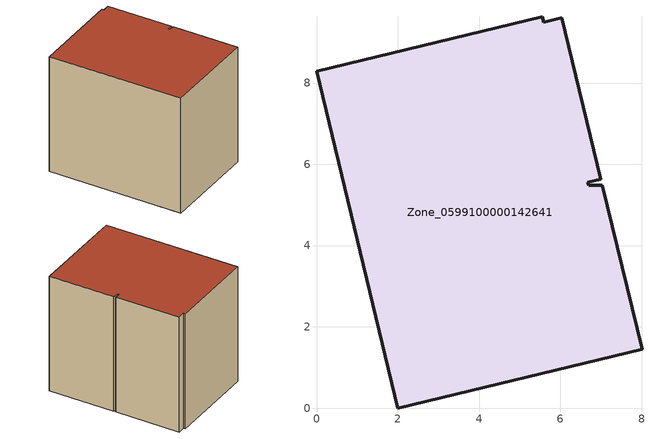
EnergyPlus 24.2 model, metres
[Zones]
Zone_0599100000142641
 floor ground (C_G): 6.04,9.61 7,5.64 6.67,5.56 6.7,5.48 7.03,5.49 8.01,1.45 2,0 0,8.28 5.55,9.63 5.59,9.49 z0
 wall outside (C_F): 2,0 8.01,1.45 7.03,5.49 6.7,5.48 6.67,5.56 7,5.64 6.04,9.61 5.59,9.49 5.55,9.63 0,8.28 2,0 z0:7.57
 roof outside (C_R): 7,5.64 6.04,9.61 5.59,9.49 5.55,9.63 0,8.28 2,0 8.01,1.45 7.03,5.49 6.7,5.48 6.67,5.56 z7.57
[BUILDING]
Pand.0599100000142641: North Axis=0; Terrain=City; Loads Convergence Tolerance Value=0.04; Temperature Convergence Tolerance Value=0.4; Solar Distribution=FullExterior; Maximum Number of Warmup Days=25; Minimum Number of Warmup Days=1
[Site:Location]
Rotterdam.The.Hague.AP_ZH_NLD Design_Conditions: Latitude=51.96; Longitude=4.45; Time Zone=1; Elevation=-4.5
[SITE:GROUNDTEMPERATURE:BUILDINGSURFACE]
18, 18, 18, 18, 18, 18, 18, 18, 18, 18, 18, 18
[MATERIAL] Thermal Absorptance=0.9; Solar Absorptance=0.7; Visible Absorptance=0.7
Name | Roughness | Thickness | Conductivity | Density | Specific Heat
G.TC.1965-1974 | MediumSmooth | 0.15 | 0.882353 | 540 | 1210
F.TC.1965-1974 | Rough | 0.3 | 0.697674 | 1920 | 840
R.TC.1965-1974 | MediumRough | 0.2 | 0.232558 | 1500 | 1000
[CONSTRUCTION]
C_G: G.TC.1965-1974
C_F: F.TC.1965-1974
C_R: R.TC.1965-1974
[ZONE]
Zone_0599100000142641: Type=1; Multiplier=1; Ceiling Height=Autocalculate; Volume=Autocalculate; Floor Area=autocalculate; Part of Total Floor Area=Yes
[ZONEINFILTRATION:DESIGNFLOWRATE]
Infil_Zone_0599100000142641: Zone or ZoneList or Space or SpaceList=Zone_0599100000142641; Schedule=AlwaysOn; Design Flow Rate Calculation Method=Flow/Area; Flow Rate per Floor Area=0.003; Constant Term Coefficient=1; Temperature Term Coefficient=0; Velocity Term Coefficient=0; Velocity Squared Term Coefficient=0
[HVACTEMPLATE:ZONE:IDEALLOADSAIRSYSTEM]
Zone_0599100000142641: Maximum Heating Supply Air Temperature=50; Minimum Cooling Supply Air Temperature=13; Maximum Heating Supply Air Humidity Ratio=0.0156; Minimum Cooling Supply Air Humidity Ratio=0.0077; Heating Limit=NoLimit; Cooling Limit=NoLimit; Dehumidification Control Type=ConstantSensibleHeatRatio; Cooling Sensible Heat Ratio=0.7; Dehumidification Setpoint=60; Humidification Control Type=None; Humidification Setpoint=30; Outdoor Air Method=None; Outdoor Air Flow Rate per Person=0.00944; Outdoor Air Flow Rate per Zone Floor Area=0; Outdoor Air Flow Rate per Zone=0; Demand Controlled Ventilation Type=None; Outdoor Air Economizer Type=NoEconomizer; Heat Recovery Type=None; Sensible Heat Recovery Effectiveness=0.7; Latent Heat Recovery Effectiveness=0.65
[ZONECONTROL:THERMOSTAT]
ThermostatControl_Zone_0599100000142641: Zone or ZoneList=Zone_0599100000142641; Control Type Schedule=DualSetpointControlType; Control 1=Thermostat_Zone_0599100000142641; Temperature Difference Between Cutout And Setpoint=0
[THERMOSTATSETPOINT:DUALSETPOINT]
Thermostat_Zone_0599100000142641: Heating Setpoint Temperature Schedule=HeatingSetpoint_Zone_0599100000142641; Cooling Setpoint Temperature Schedule=CoolingSetpoint_Zone_0599100000142641
[SCHEDULE:COMPACT]
HeatingSetpoint_Zone_0599100000142641: Through: 12/31, For: AllDays, Until: 24:00, 21
CoolingSetpoint_Zone_0599100000142641: Through: 12/31, For: AllDays, Until: 24:00, 24
DualSetpointControlType: Through: 12/31, For: AllDays, Until: 24:00, 4
AlwaysOn: Through: 12/31, For: AllDays, Until: 24:00, 1
